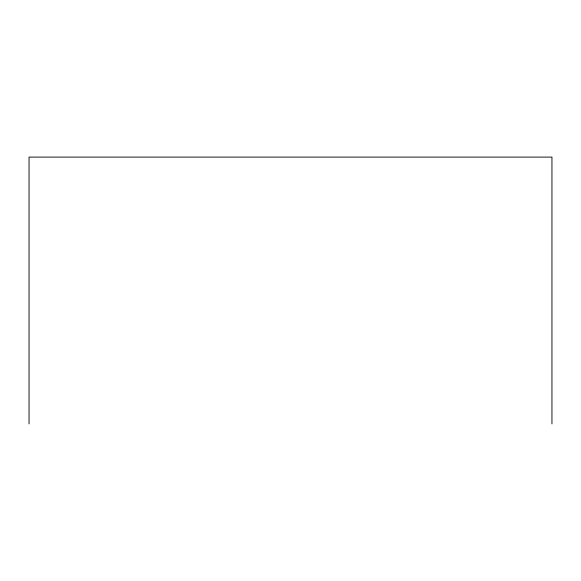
<?xml version="1.0" encoding="UTF-8"?>
<svg xmlns="http://www.w3.org/2000/svg" width="581" height="581" viewBox="0 0 581 581"><rect width="100%" height="100%" fill="white"/><g stroke="black" fill="none" stroke-linecap="round" stroke-linejoin="round"><path stroke-width="0.87" d="M551.95 423.898L551.95 157.102L29.05 157.102L29.05 423.898"/></g></svg>
